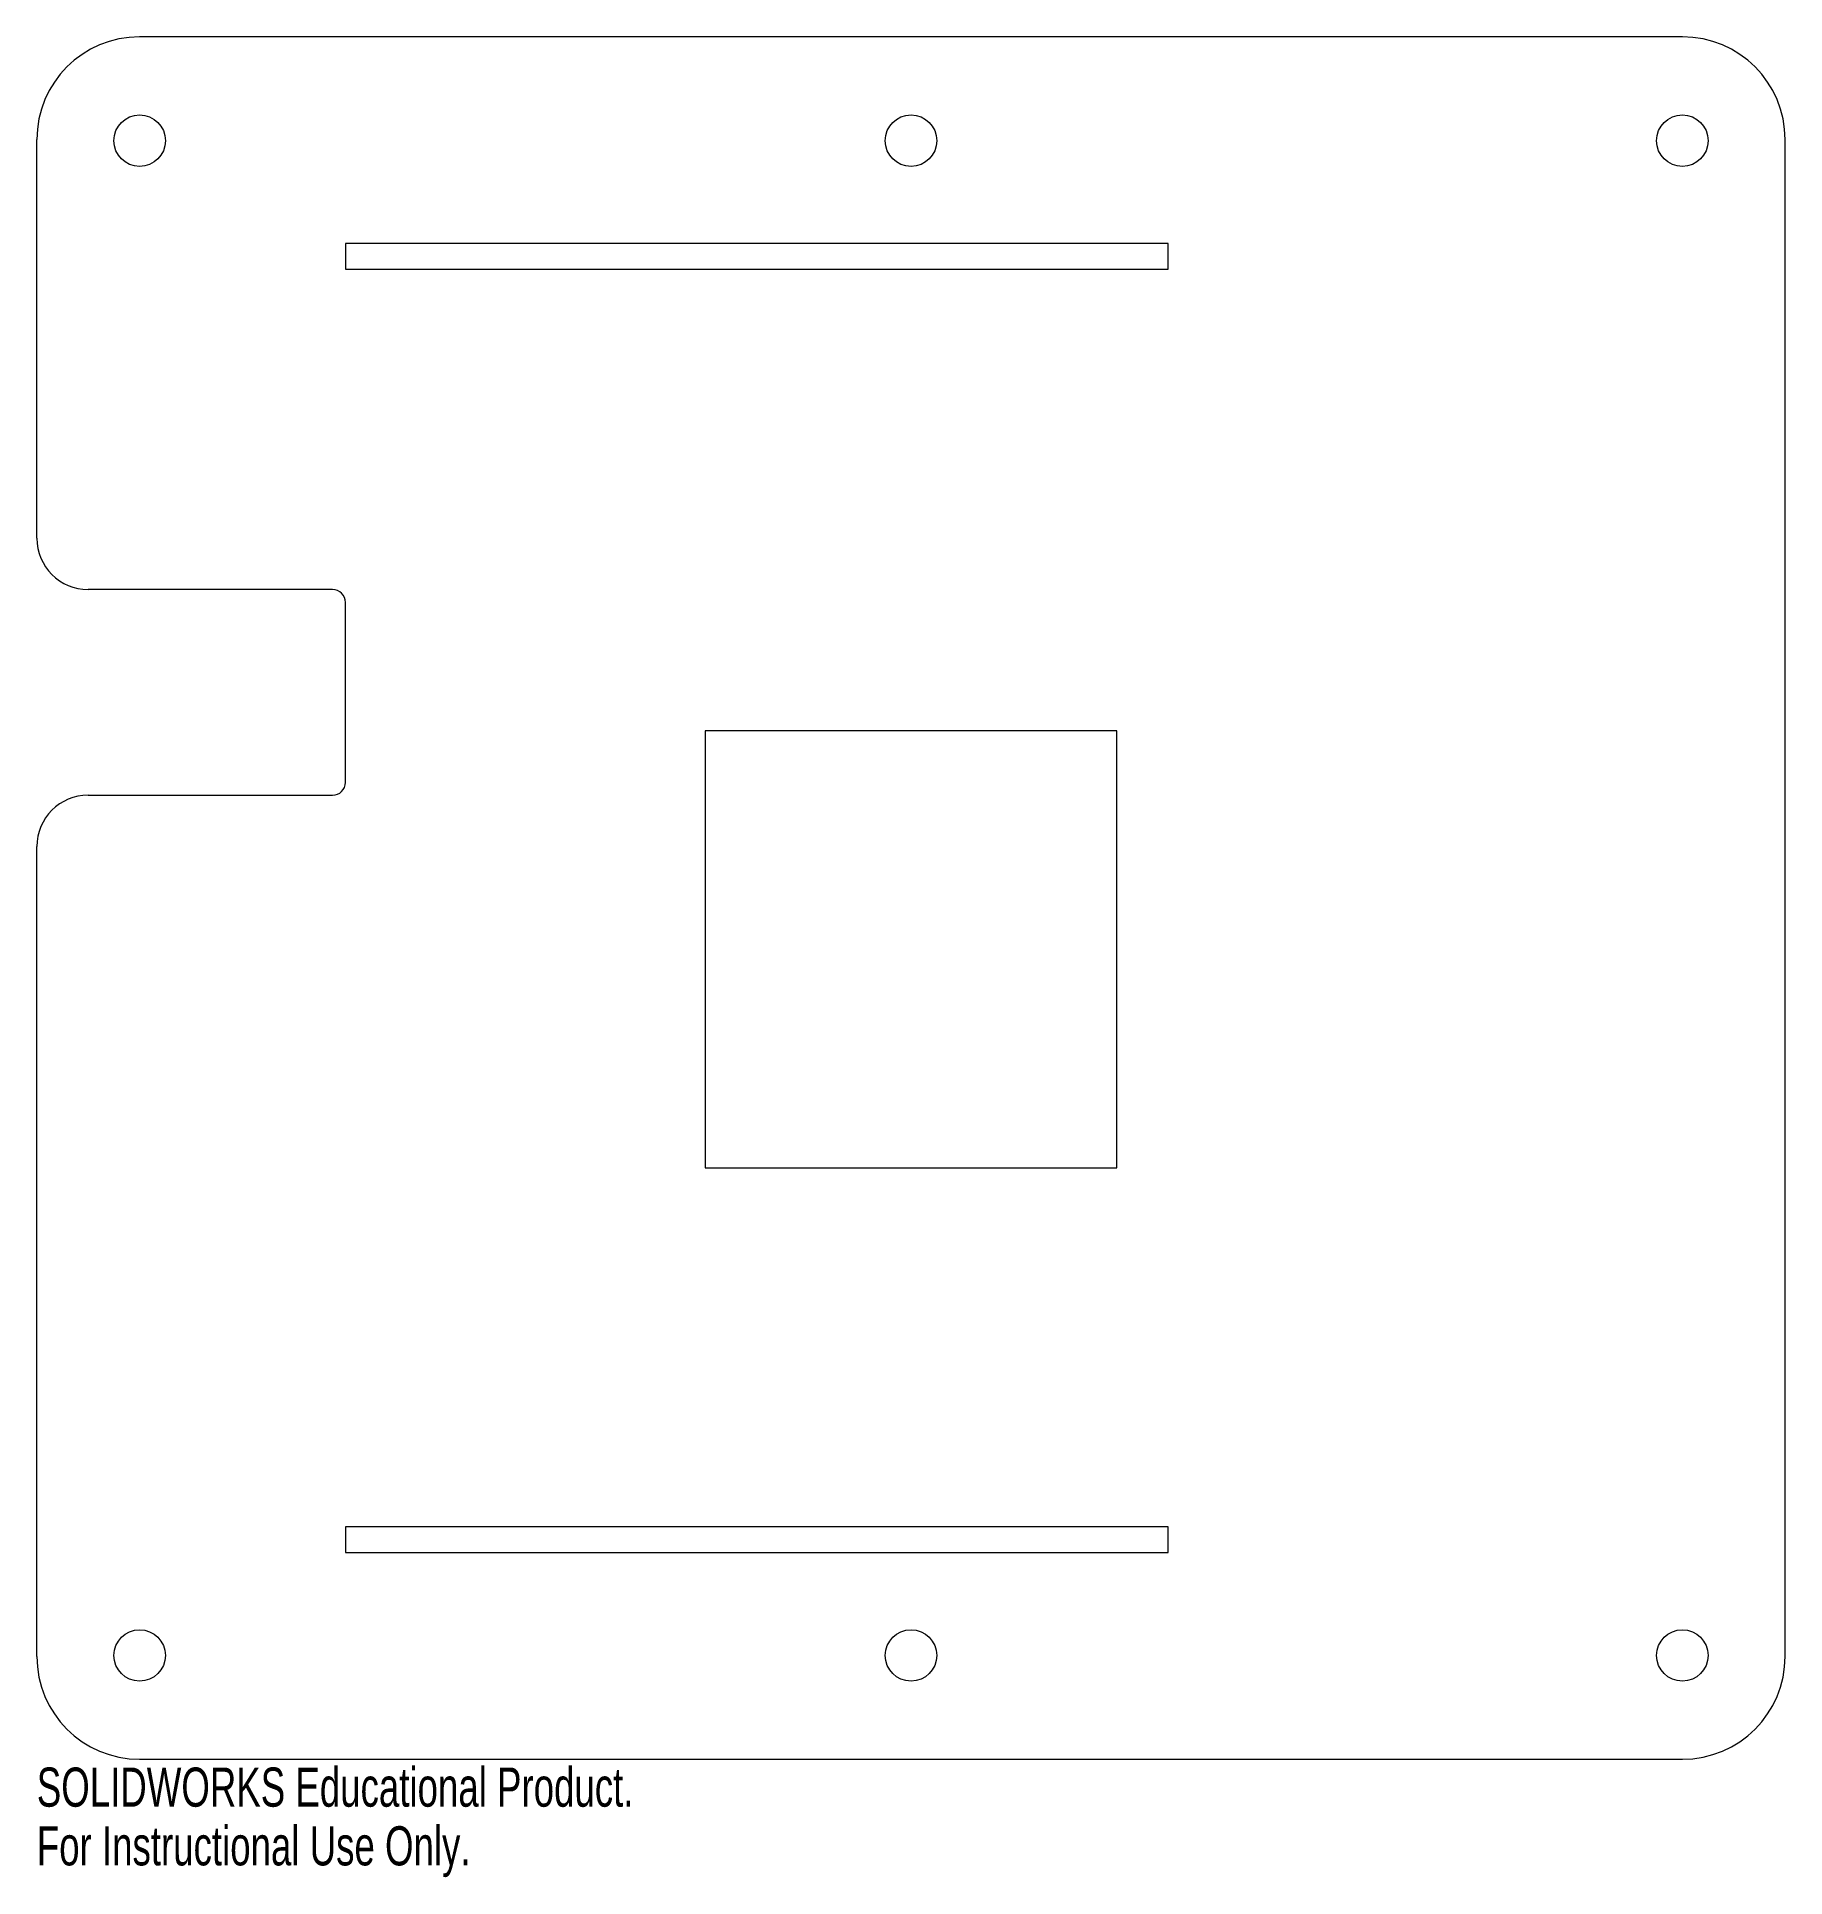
# Model space of a CAD drawing. Header units: inches. Extents: x -3.5 to 5, y -4.76 to 4.19.
import ezdxf

# ---------------------------------------------------------------- set-up
doc = ezdxf.new("R2010")
doc.units = ezdxf.units.IN
doc.header["$MEASUREMENT"] = 0
doc.styles.add('SLDTEXTSTYLE0', font='TXT', dxfattribs={"width": 0.7})

msp = doc.modelspace()

# ---------------------------------------------------------------- linework, layer by layer
at = {"color": 7, "linetype": 'Continuous', "lineweight": 15}
for p, q in [((4.5, 4.1875), (-3, 4.1875)), ((-3.5, 1.75), (-3.5, 3.6875)), ((5, -3.6875), (5, 3.6875)), ((2, 3.1825), (-2, 3.1825)), ((-2, 3.1825), (-2, 3.0575)), ((2, 3.0575), (2, 3.1825)), ((-2, 3.0575), (2, 3.0575)), ((-2.0625, 1.5), (-3.25, 1.5)), ((-2, 0.5625), (-2, 1.4375)), ((1.75, 0.8125), (-0.25, 0.8125)), ((-0.25, 0.8125), (-0.25, -1.3125)), ((1.75, -1.3125), (1.75, 0.8125)), ((-3.25, 0.5), (-2.0625, 0.5)), ((-3.5, -3.6875), (-3.5, 0.25)), ((-0.25, -1.3125), (1.75, -1.3125)), ((2, -3.0575), (-2, -3.0575)), ((-2, -3.0575), (-2, -3.1825)), ((2, -3.1825), (2, -3.0575)), ((-2, -3.1825), (2, -3.1825)), ((-3, -4.1875), (4.5, -4.1875))]:
    msp.add_line(p, q, dxfattribs=at)
for centre in [(-3, 3.6825), (0.75, 3.6825), (4.5, 3.6825), (-3, -3.6825), (0.75, -3.6825), (4.5, -3.6825)]:
    msp.add_circle(centre, 0.125, dxfattribs=at)
for centre, radius, start, end in [((-3, 3.6875), 0.5, 90, 180), ((4.5, 3.6875), 0.5, 0, 90), ((-3.25, 1.75), 0.25, 180, 270), ((-2.0625, 1.4375), 0.0625, 0, 90), ((-2.0625, 0.5625), 0.0625, 270, 0), ((-3.25, 0.25), 0.25, 90, 180), ((-3, -3.6875), 0.5, 180, 270), ((4.5, -3.6875), 0.5, 270, 0)]:
    msp.add_arc(centre, radius, start, end, dxfattribs=at)

# ---------------------------------------------------------------- texts
at = {"color": 7, "linetype": 'Continuous', "char_height": 0.1903, "attachment_point": 1, "style": 'SLDTEXTSTYLE0'}
for s, insert in [('SOLIDWORKS Educational Product.', (-3.5, -4.2276)), ('For Instructional Use Only.', (-3.5, -4.5131))]:
    msp.add_mtext(s, dxfattribs=dict(at, insert=insert))

doc.saveas('drawing.dxf')
